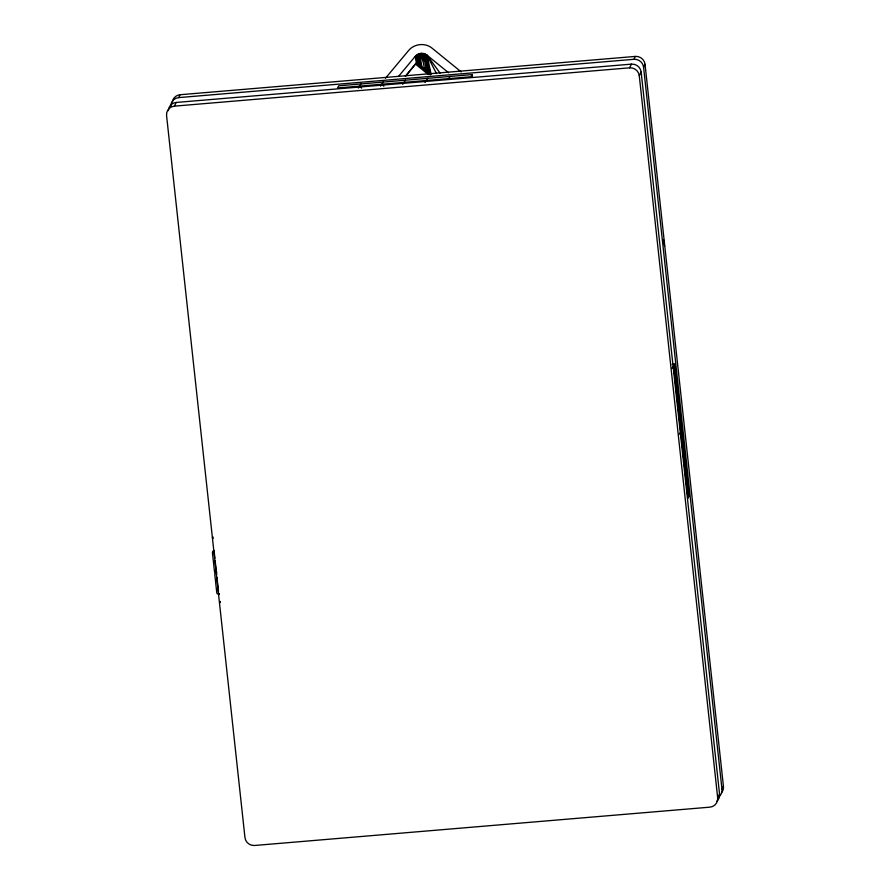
<?xml version="1.0" encoding="UTF-8"?>
<svg xmlns="http://www.w3.org/2000/svg" width="890" height="890" viewBox="0 0 890 890"><rect width="100%" height="100%" fill="white"/><g stroke="black" fill="none" stroke-linecap="round" stroke-linejoin="round"><path stroke-width="1.33" d="M719.543 794.091L717.674 797.796A8.856 8.622 26.8 0 1 709.853 807.163L254.651 845.478A8.856 8.622 26.8 0 1 244.961 837.579L166.564 115.522A8.856 8.622 26.8 0 1 174.384 106.144L176.242 102.45L631.444 64.136A8.856 8.622 26.8 0 1 641.145 72.034L719.543 794.091A8.856 8.622 26.8 0 1 716.862 801.234M170.824 105.854A8.856 8.622 26.8 0 1 178.69 97.611L180.147 94.729L635.349 56.415A8.856 8.622 26.8 0 1 645.039 64.314L723.437 786.371A8.856 8.622 26.8 0 1 721.534 792.69M360.917 83.949L359.771 86.108L361.618 88.132M383.167 82.069L382.01 84.239L383.857 86.263M405.406 80.2L402.792 84.305M406.229 75.661L416.476 62.789L430.193 73.959M427.712 78.32L425.042 82.436M448.805 78.609L449.951 76.451M472.19 74.582L471.11 76.74L337.532 87.977L338.678 85.818L472.19 74.582L472.49 77.33M174.384 106.144L629.575 67.829L631.444 64.136M178.69 97.611L633.891 59.307L635.349 56.415M717.674 797.796L639.276 75.739L641.145 72.034M718.419 797.106A8.856 8.622 26.8 0 0 721.979 789.263L643.581 67.206L645.039 64.314M672.139 368.204L674.754 364.099L672.128 364.322M676.044 388.251L677.134 386.038M678.436 410.19L679.515 407.976M680.817 432.195L681.896 429.97M683.197 454.123L684.288 451.909M685.578 476.061L686.668 473.847M673.663 366.257L687.97 498L689.049 495.786M687.97 498L689.049 495.841L674.754 364.099M721.979 789.263L723.437 786.371M220.375 601.451L219.541 602.83L220.342 601.774M358.314 88.054L359.838 86.108M380.553 86.174L382.077 84.227M679.293 434.075L680.817 432.128M385.459 78.264L408.377 50.786C413.995 43.621 425.398 42.386 432.318 48.371L461.187 71.89M398.431 76.518L415.163 56.459C417.966 52.899 423.596 52.243 427.055 55.213L448.56 72.735M405.25 76.251L416.476 62.789M215.48 572.57L215.246 572.793A1.769 1.246 -85 0 0 214.79 574.473L216.76 592.606A1.769 1.246 -85 0 0 218.184 593.964L219.374 593.63M214.234 550.554L213.5 550.777A1.769 1.246 -85 0 0 212.454 552.879L214.423 571.024A1.769 1.246 -85 0 0 215.202 572.326L216.559 572.07M431.138 74.393L430.115 69.676L425.631 67.929L422.394 68.196L418.756 53.856L419.379 65.526M213.099 536.959L212.421 537.349L213.177 538.483M415.73 64.269L428.39 74.582M430.359 74.66L430.115 69.676L427.055 55.213L440.072 73.114M427.055 55.213L436.489 73.581M430.148 74.727L427.189 61.532L424.486 53.767L428.468 72.947M425.676 60.943L423.073 53.411L426.989 72.602M428.557 62.378L425.832 54.379L427.189 61.532M424.074 60.631L421.615 53.3L424.741 70.221M422.439 60.62L420.169 53.444L420.859 67.451M663.517 239.655L664.541 246.074M418.678 65.938L416.22 55.38L416.676 63.357L415.163 56.459M420.336 66.327L417.432 54.501L417.899 62.289M423.996 67.918L424.252 70.266M214.902 558.23L214.334 553.046A1.769 1.246 -85 0 1 214.401 552.134M215.18 560.822L216.303 571.18A1.769 1.246 -85 0 0 216.793 572.292M216.96 577.232L218.506 591.483M425.631 67.929L425.976 72.068M427.233 68.241L427.489 72.257M428.746 68.83L429.013 74.004M216.682 574.64A1.769 1.246 -85 0 1 216.748 573.727M219.43 594.086A1.769 1.246 -85 0 1 218.74 593.207M629.575 67.829A8.856 8.622 26.8 0 1 639.276 75.739M168.377 110.694A8.856 8.622 26.8 0 1 176.242 102.45M172.382 101.838A8.856 8.622 26.8 0 1 180.147 94.729M633.891 59.307A8.856 8.622 26.8 0 1 643.581 67.206"/></g></svg>
